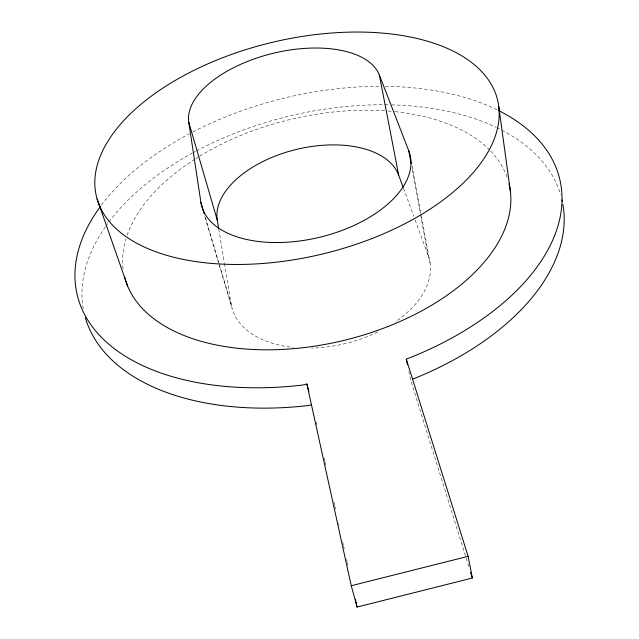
<?xml version="1.0" encoding="UTF-8"?>
<svg xmlns="http://www.w3.org/2000/svg" width="639" height="639" viewBox="0 0 639 639"><rect width="100%" height="100%" fill="white"/><g stroke="black" fill="none" stroke-linecap="round" stroke-linejoin="round"><path stroke-width="0.48" stroke-dasharray="3.19 2.4" d="M403.481 188.281L413.768 216.302M415.142 220.04L428.17 255.544A101.633 61.847 -13.5 0 1 394.942 322.096M468.794 566.601L410.621 379.949L408.848 371.451M205.446 217.715L218.786 262.581M219.065 263.54L231.262 304.587A101.633 61.847 -13.5 0 0 293.485 347.416M204.799 216.581L219.017 264.394M219.305 265.353L232.093 308.389M316.233 422.044L316.88 424.967M324.189 458.075L324.836 460.991M325.051 461.965L325.698 464.888M333.87 501.887L334.517 504.81M334.732 505.784L335.587 509.682M338.598 523.309L339.029 525.258M342.688 541.808L343.327 544.732M343.542 545.706L344.405 549.604M346.554 559.341L347.201 562.256M347.416 563.231L347.848 565.18M412.099 165.797L421.269 215.407M421.452 216.381L430.087 263.076M412.227 169.439L420.382 213.474M420.558 214.448L428.17 255.544M218.77 229.066L224.289 262.413M224.449 263.396L231.262 304.587M83.262 308.685A245.544 144.398 -13.5 0 1 105.547 226.653M106.098 225.863A245.544 144.398 -13.5 0 1 107.807 223.498M108.973 221.925A245.544 144.398 -13.5 0 1 192.027 153.272M192.89 152.793A245.544 144.398 -13.5 0 1 195.502 151.387M196.373 150.916A245.544 144.398 -13.5 0 1 383.704 104.756M384.694 104.764A245.544 144.398 -13.5 0 1 389.654 104.828M391.627 104.876A245.544 144.398 -13.5 0 1 495.864 127.193M496.751 127.616A245.544 144.398 -13.5 0 1 560.627 194.599M377.785 331.976A101.633 61.847 -13.5 0 1 311.584 348.095M101.401 205.135A248.1 143.096 -13.5 0 1 189.344 133.783M192.882 131.93A248.1 143.096 -13.5 0 1 379.774 86.297M385.349 86.329A248.1 143.096 -13.5 0 1 497.605 110.084M123.095 268.811A197.778 113.678 -13.5 0 1 125.923 238.93M127.097 235.288A197.778 113.678 -13.5 0 1 194.927 159.119M195.718 158.616A197.778 113.678 -13.5 0 1 198.098 157.122M199.695 156.14A197.778 113.678 -13.5 0 1 385.045 110.803M387.865 111.002A197.778 113.678 -13.5 0 1 394.383 111.585M395.309 111.681A197.778 113.678 -13.5 0 1 489.857 150.245M490.52 150.932A197.778 113.678 -13.5 0 1 507.023 177.043"/><path stroke-width="0.96" d="M351.258 585.731L468.123 556.329L472.357 578.031L357.089 607.05L351.258 585.731L306.88 384.007L302.886 385.005A248.1 143.096 -13.5 0 1 100.235 206.701M311.576 404.719L308.421 405.509A245.544 144.398 -13.5 0 1 85.322 317.607M204.312 213.897L200.91 202.443L188.769 122.297A98.35 49.443 -13.6 0 1 272.054 53.564A98.35 49.443 -13.6 0 1 379.398 75.114L408.784 150.852L411.141 163.568M379.398 75.114L398.68 175.198L403.137 187.347M97.08 198.881L127.664 286.2M498.484 110.515A248.1 143.096 -13.5 0 1 406.292 359.166L468.123 556.329M470.576 572.312L472.357 578.031M188.769 122.297L217.308 220.239L218.61 228.091M306.88 384.007L308.869 391.467M355.372 599.262L357.089 607.05M406.292 359.166L407.466 364.837M498.739 106.393A206.293 108.774 -13.5 0 1 207.651 263.052A206.293 108.774 -13.5 0 1 184.639 75.162A206.293 108.774 -13.5 0 1 498.739 106.393L510.337 191.021M562.024 199.903A245.544 144.398 -13.5 0 1 562.408 201.7M562.927 204.416A245.544 144.398 -13.5 0 1 412.411 379.246M217.308 220.239A93.574 52.422 -13.6 0 1 295.322 149.694A93.574 52.422 -13.6 0 1 398.68 175.198M509.059 183.92A197.778 113.678 -13.5 0 1 343.518 340.499A197.778 113.678 -13.5 0 1 124.541 276.743M408.784 150.852A107.296 58.852 -13.5 0 1 320.922 236.957A107.296 58.852 -13.5 0 1 200.91 202.443"/></g></svg>
